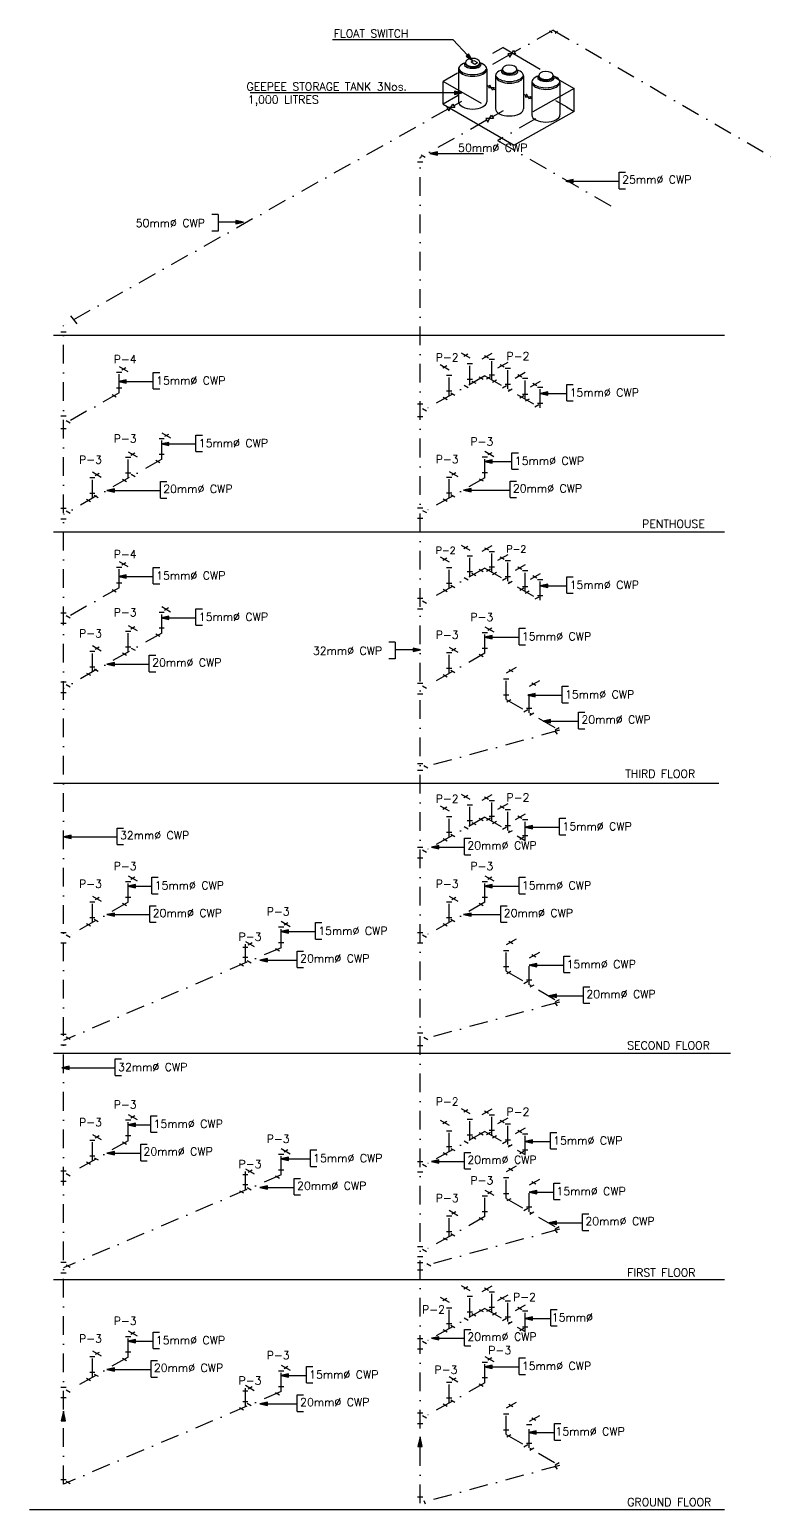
# Model space of a CAD drawing. Extents: x 3065113 to 6433189, y 628544 to 1322066.
# Drawn here: x 3171225 to 3185003, y 696964 to 724701 of the extents above; entities that cross this region are included whole.
import ezdxf

# ---------------------------------------------------------------- set-up
doc = ezdxf.new("R2010")
doc.units = 0
doc.header["$LTSCALE"] = 700
doc.header["$MEASUREMENT"] = 0
doc.linetypes.add('DASHDOT', pattern=[1, 0.5, -0.25, 0, -0.25])
for name, color, linetype in [('DRAINGE', 6, 'CONTINUOUS'), ('LINE', 7, 'CONTINUOUS'), ('PIPE', 4, 'CONTINUOUS'), ('W-SUPPLY', 4, 'DASHDOT'), ('WALLS', 7, 'CONTINUOUS'), ('WAT-TXT', 8, 'CONTINUOUS')]:
    doc.layers.add(name, color=color, linetype=linetype)
doc.styles.add('ROMANC', font='ROMANC', dxfattribs={"height": 0.2})

msp = doc.modelspace()

# ---------------------------------------------------------------- linework, layer by layer
at = {"layer": 'DRAINGE', "color": 4, "linetype": 'Continuous', "flags": 128}
for points in [[(3180264, 724249), (3180191, 724248), (3180228, 724185)], [(3180264, 724249), (3180300, 724313), (3180338, 724250)], [(3179882, 723613), (3179856, 723658), (3179830, 723613)], [(3179882, 723613), (3179933, 723614), (3179908, 723569)], [(3180572, 723444), (3180545, 723489), (3180520, 723444)], [(3180572, 723444), (3180623, 723445), (3180598, 723400)], [(3179124, 723242), (3179050, 723241), (3179088, 723178)], [(3179124, 723242), (3179160, 723306), (3179198, 723243)], [(3179851, 723033), (3179777, 723032), (3179815, 722969)], [(3179851, 723033), (3179886, 723098), (3179924, 723034)]]:
    msp.add_lwpolyline(points, close=True, dxfattribs=at)
at = {"layer": 'LINE', "color": 8}
for p, q in [((3180102, 724364), (3179902, 724251)), ((3180102, 724364), (3180797, 723962)), ((3179247, 723882), (3178977, 723730)), ((3178977, 723304), (3178977, 723730)), ((3179697, 723315), (3178977, 723730)), ((3181076, 723801), (3181433, 723595)), ((3179261, 723465), (3178977, 723304)), ((3181433, 723595), (3180661, 723160)), ((3181433, 723169), (3181433, 723595)), ((3178977, 723304), (3180308, 722536)), ((3181433, 723169), (3180308, 722536)), ((3181087, 723374), (3181297, 723253)), ((3181292, 723251), (3181433, 723169))]:
    msp.add_line(p, q, dxfattribs=at)
at = {"layer": 'PIPE', "color": 5}
for p, q in [((3179268, 723961), (3179268, 723348)), ((3179797, 723961), (3179797, 723877)), ((3179797, 723877), (3179797, 723848)), ((3179797, 723848), (3179797, 723736)), ((3179797, 723736), (3179797, 723348)), ((3179958, 723833), (3179958, 723219)), ((3180487, 723833), (3180487, 723749)), ((3180487, 723749), (3180487, 723720)), ((3180487, 723720), (3180487, 723608)), ((3180642, 723716), (3180642, 723102)), ((3181170, 723716), (3181170, 723631)), ((3180487, 723608), (3180487, 723219)), ((3181170, 723631), (3181170, 723602)), ((3181170, 723602), (3181170, 723490)), ((3181170, 723490), (3181170, 723102))]:
    msp.add_line(p, q, dxfattribs=at)
at = {"layer": 'PIPE', "color": 4, "ltscale": 9}
for p, q in [((3179797, 723663), (3179843, 723636)), ((3179881, 723614), (3179883, 723613)), ((3179921, 723592), (3179958, 723570)), ((3180487, 723494), (3180533, 723467)), ((3180571, 723445), (3180573, 723444)), ((3180611, 723423), (3180648, 723401))]:
    msp.add_line(p, q, dxfattribs=at)
at = {"layer": 'PIPE', "color": 5}
for centre, major_axis, ratio, start_param, end_param in [((3179533, 723961), (264, 0), 0.512621, 2.103928, 7.312599), ((3179533, 723992), (-264, 0), 0.512621, 0.11444, 3.027152), ((3179535, 724046), (-157, 2), 0.448193, -0.41742, 3.582908), ((3179534, 724086), (136, 0), 0.557083, 1.65053, 7.886602), ((3179534, 724071), (136, 0), 0.557083, 3.04138, 6.360453), ((3180223, 723833), (264, 0), 0.512621, 2.103928, 7.312599), ((3180225, 723918), (-157, 2), 0.448193, -0.41742, 3.582908), ((3180224, 723958), (136, 0), 0.557083, 1.65053, 7.886602), ((3180224, 723943), (136, 0), 0.557083, 3.04138, 6.360453), ((3180223, 723864), (-264, 0), 0.512621, 0.11444, 3.027152), ((3180906, 723716), (264, 0), 0.512621, 2.103928, 7.312599), ((3180906, 723746), (-264, 0), 0.512621, 0.11444, 3.027152), ((3180909, 723800), (-157, 2), 0.448193, -0.41742, 3.582908), ((3180907, 723841), (136, 0), 0.557083, 1.65053, 7.886602), ((3180907, 723826), (136, 0), 0.557083, 3.04138, 6.360453), ((3179533, 723347), (-264, 0), 0.512621, 0.006293, 3.1353), ((3180223, 723219), (-264, 0), 0.512621, 0.006293, 3.1353), ((3180906, 723103), (-264, 0), 0.512621, 0.006293, 3.1353)]:
    msp.add_ellipse(centre, major_axis=major_axis, ratio=ratio, start_param=start_param, end_param=end_param, dxfattribs=at)
at = {"layer": 'W-SUPPLY'}
for p, q in [((3181041, 724688), (3180319, 724282)), ((3180973, 724678), (3181022, 724649)), ((3181041, 724688), (3204158, 711341)), ((3181077, 724636), (3181121, 724673)), ((3180208, 724219), (3179817, 723999)), ((3179068, 723212), (3171860, 719156)), ((3179126, 723245), (3179120, 723242)), ((3179321, 723355), (3179179, 723275)), ((3180103, 723177), (3179905, 723066)), ((3179794, 723003), (3178547, 722302)), ((3180709, 723028), (3179999, 722623)), ((3179999, 722623), (3182160, 721376)), ((3180028, 722653), (3180052, 722639)), ((3180029, 722590), (3180050, 722610)), ((3178547, 697081), (3178547, 722302)), ((3178569, 722356), (3178643, 722313)), ((3178498, 722220), (3178597, 722220)), ((3171993, 719339), (3172109, 719188)), ((3171810, 719037), (3171910, 719037)), ((3171860, 697437), (3171860, 719156)), ((3178924, 718422), (3179089, 718327)), ((3179050, 718396), (3178975, 718353)), ((3179315, 718643), (3179480, 718547)), ((3179441, 718616), (3179367, 718573)), ((3179431, 718442), (3179530, 718442)), ((3179480, 718052), (3179480, 718547)), ((3179895, 718630), (3179705, 718523)), ((3179756, 718594), (3179831, 718551)), ((3179845, 718524), (3179945, 718524)), ((3179895, 718135), (3179895, 718630)), ((3180189, 718460), (3180000, 718353)), ((3180051, 718424), (3180125, 718381)), ((3180189, 717965), (3180189, 718460)), ((3172855, 718280), (3172954, 718280)), ((3172905, 717891), (3172905, 718386)), ((3172905, 718386), (3173070, 718291)), ((3173031, 718360), (3172956, 718316)), ((3179763, 718211), (3178547, 717527)), ((3179039, 718222), (3179139, 718222)), ((3179089, 717832), (3179089, 718327)), ((3179431, 718149), (3179530, 718149)), ((3179514, 718114), (3179589, 718071)), ((3179654, 718193), (3179729, 718150)), ((3179763, 718211), (3180801, 717612)), ((3179869, 718193), (3179794, 718150)), ((3179845, 718233), (3179945, 718233)), ((3179981, 718129), (3179906, 718085)), ((3180140, 718354), (3180239, 718354)), ((3180517, 718271), (3180327, 718164)), ((3180378, 718235), (3180453, 718192)), ((3180467, 718165), (3180567, 718165)), ((3180517, 717776), (3180517, 718271)), ((3172905, 717891), (3171860, 717303)), ((3172772, 717859), (3172846, 717816)), ((3172855, 717987), (3172954, 717987)), ((3179039, 717929), (3179139, 717929)), ((3179123, 717894), (3179198, 717851)), ((3179372, 718034), (3179447, 717991)), ((3180164, 718023), (3180089, 717980)), ((3180140, 718054), (3180239, 718054)), ((3180275, 717959), (3180200, 717915)), ((3180491, 717834), (3180416, 717791)), ((3180467, 717865), (3180567, 717865)), ((3180801, 718107), (3180611, 718000)), ((3180662, 718071), (3180737, 718028)), ((3180751, 718001), (3180851, 718001)), ((3180801, 717612), (3180801, 718107)), ((3178498, 717684), (3178597, 717684)), ((3178595, 717599), (3178670, 717556)), ((3178981, 717814), (3179055, 717771)), ((3180589, 717777), (3180515, 717734)), ((3180775, 717670), (3180700, 717627)), ((3180751, 717701), (3180851, 717701)), ((3171810, 717460), (3171910, 717460)), ((3171908, 717375), (3171983, 717332)), ((3178498, 717451), (3178597, 717451)), ((3171810, 717227), (3171910, 717227)), ((3173652, 717036), (3173751, 717036)), ((3173702, 716647), (3173702, 717142)), ((3173702, 717142), (3173867, 717047)), ((3173828, 717115), (3173753, 717072)), ((3173075, 716294), (3173075, 716789)), ((3173075, 716789), (3173240, 716694)), ((3173201, 716763), (3173126, 716720)), ((3173652, 716743), (3173751, 716743)), ((3179763, 716302), (3179763, 716797)), ((3179763, 716797), (3179928, 716702)), ((3179889, 716771), (3179814, 716728)), ((3173702, 716647), (3171860, 715610)), ((3173025, 716684), (3173125, 716684)), ((3173594, 716629), (3173668, 716585)), ((3179713, 716692), (3179812, 716692)), ((3172352, 716305), (3172451, 716305)), ((3172402, 715915), (3172402, 716410)), ((3172402, 716410), (3172566, 716315)), ((3172527, 716384), (3172453, 716340)), ((3172967, 716276), (3173042, 716233)), ((3173025, 716391), (3173125, 716391)), ((3173127, 716366), (3173202, 716323)), ((3179763, 716302), (3178547, 715618)), ((3179039, 716313), (3179139, 716313)), ((3179089, 715923), (3179089, 716418)), ((3179089, 716418), (3179254, 716323)), ((3179215, 716392), (3179140, 716348)), ((3179654, 716284), (3179729, 716241)), ((3179713, 716399), (3179812, 716399)), ((3172293, 715897), (3172368, 715854)), ((3172352, 716012), (3172451, 716012)), ((3172436, 715977), (3172510, 715934)), ((3178981, 715905), (3179055, 715862)), ((3179039, 716020), (3179139, 716020)), ((3179123, 715985), (3179198, 715942)), ((3171810, 715730), (3171910, 715730)), ((3171908, 715682), (3171983, 715639)), ((3178498, 715738), (3178597, 715738)), ((3178595, 715690), (3178670, 715647)), ((3171810, 715534), (3171910, 715534)), ((3178498, 715542), (3178597, 715542)), ((3178924, 714819), (3179089, 714723)), ((3179050, 714792), (3178975, 714749)), ((3179315, 715039), (3179480, 714944)), ((3179441, 715012), (3179367, 714969)), ((3179431, 714838), (3179530, 714838)), ((3179480, 714449), (3179480, 714944)), ((3179895, 715026), (3179705, 714919)), ((3179756, 714990), (3179831, 714947)), ((3179845, 714920), (3179945, 714920)), ((3179895, 714531), (3179895, 715026)), ((3180189, 714856), (3180000, 714749)), ((3180051, 714820), (3180125, 714777)), ((3180189, 714361), (3180189, 714856)), ((3172855, 714627), (3172954, 714627)), ((3172905, 714238), (3172905, 714732)), ((3172905, 714732), (3173070, 714637)), ((3173031, 714706), (3172956, 714663)), ((3179763, 714608), (3178547, 713923)), ((3179039, 714618), (3179139, 714618)), ((3179089, 714228), (3179089, 714723)), ((3179431, 714545), (3179530, 714545)), ((3179514, 714510), (3179589, 714467)), ((3179654, 714589), (3179729, 714546)), ((3179763, 714608), (3180801, 714008)), ((3179869, 714589), (3179794, 714546)), ((3179845, 714629), (3179945, 714629)), ((3179981, 714525), (3179906, 714482)), ((3180140, 714750), (3180239, 714750)), ((3180517, 714667), (3180327, 714560)), ((3180378, 714631), (3180453, 714588)), ((3180467, 714561), (3180567, 714561)), ((3180517, 714172), (3180517, 714667)), ((3172905, 714238), (3171860, 713649)), ((3172855, 714334), (3172954, 714334)), ((3179039, 714325), (3179139, 714325)), ((3179123, 714290), (3179198, 714247)), ((3179372, 714430), (3179447, 714387)), ((3180164, 714419), (3180089, 714376)), ((3180140, 714450), (3180239, 714450)), ((3180275, 714355), (3180200, 714312)), ((3180491, 714230), (3180416, 714187)), ((3180467, 714261), (3180567, 714261)), ((3180801, 714503), (3180611, 714396)), ((3180662, 714467), (3180737, 714424)), ((3180751, 714397), (3180851, 714397)), ((3180801, 714008), (3180801, 714503)), ((3172772, 714205), (3172846, 714162)), ((3178498, 714043), (3178597, 714043)), ((3178595, 713995), (3178670, 713952)), ((3178981, 714210), (3179055, 714167)), ((3180589, 714173), (3180515, 714130)), ((3180775, 714066), (3180700, 714023)), ((3180751, 714097), (3180851, 714097)), ((3171810, 713769), (3171910, 713769)), ((3171908, 713721), (3171983, 713678)), ((3173652, 713781), (3173751, 713781)), ((3173702, 713391), (3173702, 713886)), ((3173702, 713886), (3173867, 713791)), ((3173828, 713860), (3173753, 713816)), ((3178498, 713847), (3178597, 713847)), ((3171810, 713573), (3171910, 713573)), ((3173025, 713428), (3173125, 713428)), ((3173075, 713039), (3173075, 713533)), ((3173075, 713533), (3173240, 713438)), ((3173201, 713507), (3173126, 713464)), ((3173652, 713488), (3173751, 713488)), ((3179713, 713402), (3179812, 713402)), ((3179763, 713013), (3179763, 713507)), ((3179763, 713507), (3179928, 713412)), ((3179889, 713481), (3179814, 713438)), ((3173702, 713391), (3171860, 712354)), ((3172402, 712659), (3172402, 713154)), ((3172402, 713154), (3172566, 713059)), ((3172527, 713128), (3172453, 713085)), ((3173025, 713135), (3173125, 713135)), ((3173594, 713373), (3173668, 713330)), ((3179089, 712633), (3179089, 713128)), ((3179089, 713128), (3179254, 713033)), ((3172352, 713049), (3172451, 713049)), ((3172967, 713020), (3173042, 712977)), ((3173127, 713110), (3173202, 713067)), ((3179763, 713013), (3178547, 712328)), ((3179039, 713023), (3179139, 713023)), ((3179215, 713102), (3179140, 713059)), ((3179654, 712994), (3179729, 712951)), ((3179713, 713109), (3179812, 713109)), ((3172293, 712641), (3172368, 712598)), ((3172352, 712756), (3172451, 712756)), ((3172436, 712721), (3172510, 712678)), ((3178981, 712615), (3179055, 712572)), ((3179039, 712730), (3179139, 712730)), ((3179123, 712695), (3179198, 712652)), ((3180350, 712745), (3180161, 712639)), ((3180161, 712144), (3180161, 712639)), ((3180211, 712710), (3180286, 712667)), ((3171810, 712474), (3171910, 712474)), ((3171908, 712426), (3171983, 712383)), ((3178498, 712448), (3178597, 712448)), ((3178595, 712400), (3178670, 712357)), ((3180111, 712533), (3180210, 712533)), ((3180784, 712495), (3180595, 712388)), ((3180595, 711893), (3180595, 712388)), ((3180645, 712459), (3180720, 712416)), ((3171810, 712278), (3171910, 712278)), ((3178498, 712252), (3178597, 712252)), ((3180111, 712233), (3180210, 712233)), ((3180161, 712144), (3181160, 711567)), ((3180246, 712138), (3180172, 712094)), ((3180569, 711951), (3180494, 711908)), ((3180545, 711983), (3180644, 711983)), ((3180680, 711887), (3180606, 711844)), ((3181160, 711567), (3178547, 710857)), ((3181065, 711557), (3181116, 711497)), ((3181157, 711612), (3181082, 711569)), ((3178498, 710943), (3178597, 710943)), ((3178620, 710909), (3178695, 710865)), ((3178498, 710820), (3178597, 710820)), ((3179315, 710370), (3179480, 710275)), ((3179441, 710344), (3179367, 710301)), ((3179895, 710357), (3179705, 710251)), ((3179895, 709862), (3179895, 710357)), ((3178924, 710150), (3179089, 710055)), ((3179050, 710124), (3178975, 710080)), ((3179431, 710169), (3179530, 710169)), ((3179480, 709780), (3179480, 710275)), ((3179756, 710322), (3179831, 710279)), ((3179845, 710252), (3179945, 710252)), ((3180189, 710187), (3180000, 710081)), ((3180051, 710152), (3180125, 710109)), ((3180140, 710082), (3180239, 710082)), ((3180189, 709692), (3180189, 710187)), ((3179763, 709939), (3178547, 709255)), ((3179039, 709949), (3179139, 709949)), ((3179089, 709560), (3179089, 710055)), ((3179431, 709876), (3179530, 709876)), ((3179514, 709842), (3179589, 709799)), ((3179654, 709921), (3179729, 709877)), ((3179763, 709939), (3180517, 709503)), ((3179869, 709921), (3179794, 709877)), ((3179845, 709961), (3179945, 709961)), ((3179981, 709856), (3179906, 709813)), ((3180517, 709998), (3180327, 709892)), ((3180378, 709963), (3180453, 709920)), ((3180467, 709893), (3180567, 709893)), ((3180517, 709503), (3180517, 709998)), ((3178981, 709542), (3179055, 709498)), ((3179039, 709656), (3179139, 709656)), ((3179123, 709622), (3179198, 709579)), ((3179372, 709762), (3179447, 709719)), ((3180164, 709751), (3180089, 709707)), ((3180140, 709782), (3180239, 709782)), ((3180275, 709686), (3180200, 709643)), ((3180491, 709562), (3180416, 709518)), ((3180467, 709593), (3180567, 709593)), ((3178498, 709375), (3178597, 709375)), ((3178595, 709327), (3178670, 709283)), ((3178498, 709179), (3178597, 709179)), ((3173025, 708733), (3173125, 708733)), ((3173075, 708344), (3173075, 708839)), ((3173075, 708839), (3173240, 708744)), ((3173201, 708812), (3173126, 708769)), ((3179713, 708733), (3179812, 708733)), ((3179763, 708344), (3179763, 708839)), ((3179763, 708839), (3179928, 708744)), ((3179889, 708812), (3179814, 708769)), ((3172402, 707965), (3172402, 708460)), ((3172402, 708460), (3172566, 708364)), ((3172527, 708433), (3172453, 708390)), ((3173025, 708440), (3173125, 708440)), ((3179089, 707965), (3179089, 708460)), ((3179089, 708460), (3179254, 708364)), ((3179215, 708433), (3179140, 708390)), ((3179713, 708440), (3179812, 708440)), ((3173075, 708344), (3171860, 707660)), ((3172352, 708354), (3172451, 708354)), ((3172967, 708326), (3173042, 708282)), ((3179763, 708344), (3178547, 707660)), ((3179039, 708354), (3179139, 708354)), ((3179654, 708326), (3179729, 708282)), ((3172293, 707947), (3172368, 707903)), ((3172352, 708061), (3172451, 708061)), ((3172436, 708027), (3172510, 707984)), ((3175895, 707882), (3175994, 707882)), ((3175944, 707493), (3175944, 707988)), ((3175944, 707988), (3176109, 707893)), ((3176070, 707961), (3175996, 707918)), ((3178981, 707947), (3179055, 707903)), ((3179039, 708061), (3179139, 708061)), ((3179123, 708027), (3179198, 707984)), ((3171810, 707780), (3171910, 707780)), ((3171810, 707584), (3171910, 707584)), ((3171908, 707732), (3171983, 707688)), ((3175271, 707206), (3175271, 707609)), ((3175271, 707609), (3175436, 707514)), ((3175397, 707582), (3175322, 707539)), ((3175895, 707589), (3175994, 707589)), ((3178498, 707780), (3178597, 707780)), ((3178498, 707584), (3178597, 707584)), ((3178595, 707732), (3178670, 707688)), ((3180350, 707651), (3180161, 707545)), ((3180211, 707616), (3180286, 707573)), ((3175944, 707493), (3171860, 705755)), ((3175221, 707503), (3175320, 707503)), ((3175221, 707313), (3175320, 707313)), ((3175836, 707475), (3175911, 707432)), ((3180111, 707439), (3180210, 707439)), ((3180161, 707050), (3180161, 707545)), ((3180784, 707401), (3180595, 707294)), ((3180595, 706799), (3180595, 707294)), ((3180645, 707365), (3180720, 707322)), ((3175162, 707198), (3175237, 707155)), ((3175305, 707255), (3175379, 707212)), ((3180111, 707139), (3180210, 707139)), ((3180161, 707050), (3181160, 706473)), ((3180246, 707044), (3180172, 707000)), ((3180569, 706857), (3180494, 706814)), ((3180545, 706889), (3180644, 706889)), ((3180680, 706793), (3180606, 706750)), ((3181160, 706473), (3178547, 705763)), ((3181065, 706463), (3181116, 706403)), ((3181157, 706518), (3181082, 706475)), ((3171810, 705871), (3171910, 705871)), ((3171810, 705675), (3171910, 705675)), ((3171908, 705822), (3171983, 705779)), ((3178498, 705899), (3178597, 705899)), ((3178498, 705662), (3178597, 705662)), ((3178620, 705815), (3178695, 705771)), ((3173025, 704264), (3173125, 704264)), ((3173075, 703874), (3173075, 704369)), ((3173075, 704369), (3173240, 704274)), ((3173201, 704343), (3173126, 704300)), ((3178924, 704260), (3179089, 704165)), ((3179315, 704480), (3179480, 704385)), ((3179441, 704454), (3179367, 704411)), ((3179431, 704280), (3179530, 704280)), ((3179480, 703890), (3179480, 704385)), ((3179895, 704468), (3179705, 704361)), ((3179756, 704432), (3179831, 704389)), ((3179845, 704362), (3179945, 704362)), ((3179895, 703973), (3179895, 704468)), ((3180189, 704298), (3180000, 704191)), ((3180051, 704262), (3180125, 704219)), ((3180189, 703803), (3180189, 704298)), ((3172402, 703495), (3172402, 703990)), ((3172402, 703990), (3172566, 703895)), ((3173025, 703971), (3173125, 703971)), ((3179763, 704049), (3178547, 703365)), ((3179050, 704234), (3178975, 704191)), ((3179039, 704059), (3179139, 704059)), ((3179089, 703670), (3179089, 704165)), ((3179431, 703987), (3179530, 703987)), ((3179654, 704031), (3179729, 703988)), ((3179763, 704049), (3180517, 703614)), ((3179869, 704031), (3179794, 703988)), ((3179845, 704071), (3179945, 704071)), ((3179981, 703966), (3179906, 703923)), ((3180140, 704192), (3180239, 704192)), ((3180517, 704109), (3180327, 704002)), ((3180378, 704073), (3180453, 704030)), ((3180467, 704003), (3180567, 704003)), ((3180517, 703614), (3180517, 704109)), ((3173075, 703874), (3171860, 703190)), ((3172352, 703885), (3172451, 703885)), ((3172527, 703964), (3172453, 703920)), ((3172967, 703856), (3173042, 703813)), ((3175944, 703233), (3175944, 703727)), ((3175944, 703727), (3176109, 703632)), ((3176070, 703701), (3175996, 703658)), ((3179039, 703766), (3179139, 703766)), ((3179123, 703732), (3179198, 703689)), ((3179372, 703872), (3179447, 703829)), ((3179514, 703952), (3179589, 703909)), ((3180164, 703861), (3180089, 703818)), ((3180140, 703892), (3180239, 703892)), ((3180275, 703796), (3180200, 703753)), ((3180467, 703703), (3180567, 703703)), ((3172293, 703477), (3172368, 703434)), ((3172352, 703592), (3172451, 703592)), ((3172436, 703557), (3172510, 703514)), ((3175895, 703622), (3175994, 703622)), ((3178498, 703485), (3178597, 703485)), ((3178595, 703437), (3178670, 703394)), ((3178981, 703652), (3179055, 703609)), ((3180491, 703672), (3180416, 703629)), ((3171810, 703310), (3171910, 703310)), ((3175944, 703233), (3171860, 701494)), ((3171908, 703262), (3171983, 703219)), ((3175221, 703243), (3175320, 703243)), ((3175271, 702946), (3175271, 703348)), ((3175271, 703348), (3175436, 703253)), ((3175397, 703322), (3175322, 703279)), ((3175836, 703214), (3175911, 703171)), ((3175895, 703329), (3175994, 703329)), ((3178498, 703289), (3178597, 703289)), ((3180111, 703184), (3180210, 703184)), ((3180350, 703396), (3180161, 703289)), ((3180161, 702794), (3180161, 703289)), ((3180211, 703360), (3180286, 703317)), ((3180784, 703145), (3180595, 703039)), ((3171810, 703114), (3171910, 703114)), ((3175162, 702938), (3175237, 702895)), ((3175221, 703053), (3175320, 703053)), ((3175305, 702999), (3175379, 702956)), ((3179763, 702454), (3179763, 702949)), ((3179763, 702949), (3179928, 702854)), ((3179889, 702922), (3179814, 702879)), ((3180111, 702884), (3180210, 702884)), ((3180595, 702544), (3180595, 703039)), ((3180645, 703110), (3180720, 703067)), ((3179713, 702843), (3179812, 702843)), ((3180161, 702794), (3181160, 702217)), ((3180246, 702788), (3180172, 702745)), ((3180569, 702602), (3180494, 702559)), ((3180545, 702633), (3180644, 702633)), ((3179763, 702454), (3178547, 701770)), ((3179039, 702464), (3179139, 702464)), ((3179089, 702075), (3179089, 702570)), ((3179089, 702570), (3179254, 702475)), ((3179215, 702543), (3179140, 702500)), ((3179654, 702436), (3179729, 702393)), ((3179713, 702550), (3179812, 702550)), ((3180680, 702537), (3180606, 702494)), ((3181160, 702217), (3178547, 701507)), ((3178981, 702057), (3179055, 702014)), ((3179039, 702171), (3179139, 702171)), ((3179123, 702137), (3179198, 702094)), ((3181065, 702208), (3181116, 702148)), ((3181157, 702262), (3181082, 702219)), ((3178498, 701890), (3178597, 701890)), ((3178595, 701842), (3178670, 701799)), ((3171810, 701596), (3171910, 701596)), ((3171908, 701547), (3171983, 701504)), ((3178498, 701702), (3178597, 701702)), ((3178498, 701593), (3178597, 701593)), ((3178674, 701574), (3178749, 701531)), ((3171810, 701400), (3171910, 701400)), ((3178498, 701457), (3178597, 701457)), ((3178924, 700943), (3179089, 700848)), ((3179050, 700917), (3178975, 700874)), ((3179315, 701164), (3179480, 701068)), ((3179441, 701137), (3179367, 701094)), ((3179431, 700963), (3179530, 700963)), ((3179480, 700574), (3179480, 701068)), ((3179895, 701151), (3179705, 701044)), ((3179756, 701115), (3179831, 701072)), ((3179845, 701045), (3179945, 701045)), ((3179895, 700656), (3179895, 701151)), ((3180189, 700981), (3180000, 700874)), ((3180051, 700945), (3180125, 700902)), ((3180189, 700486), (3180189, 700981)), ((3179763, 700732), (3178547, 700048)), ((3179039, 700743), (3179139, 700743)), ((3179089, 700353), (3179089, 700848)), ((3179431, 700670), (3179530, 700670)), ((3179514, 700635), (3179589, 700592)), ((3179654, 700714), (3179729, 700671)), ((3179763, 700732), (3180517, 700297)), ((3179869, 700714), (3179794, 700671)), ((3179845, 700754), (3179945, 700754)), ((3179981, 700650), (3179906, 700606)), ((3180140, 700875), (3180239, 700875)), ((3180517, 700792), (3180327, 700685)), ((3180378, 700756), (3180453, 700713)), ((3180467, 700686), (3180567, 700686)), ((3180517, 700297), (3180517, 700792)), ((3179039, 700450), (3179139, 700450)), ((3179123, 700415), (3179198, 700372)), ((3179372, 700555), (3179447, 700512)), ((3180164, 700544), (3180089, 700501)), ((3180140, 700575), (3180239, 700575)), ((3180275, 700480), (3180200, 700436)), ((3180467, 700386), (3180567, 700386)), ((3173025, 700208), (3173125, 700208)), ((3173075, 699819), (3173075, 700314)), ((3173075, 700314), (3173240, 700219)), ((3173201, 700287), (3173126, 700244)), ((3178498, 700168), (3178597, 700168)), ((3178595, 700120), (3178670, 700077)), ((3178981, 700335), (3179055, 700292)), ((3180491, 700355), (3180416, 700312)), ((3173075, 699819), (3171860, 699135)), ((3172352, 699829), (3172451, 699829)), ((3172402, 699440), (3172402, 699935)), ((3172402, 699935), (3172566, 699840)), ((3172527, 699908), (3172453, 699865)), ((3173025, 699915), (3173125, 699915)), ((3178498, 699972), (3178597, 699972)), ((3179763, 699337), (3179763, 699832)), ((3179763, 699832), (3179928, 699737)), ((3179889, 699806), (3179814, 699763)), ((3172352, 699536), (3172451, 699536)), ((3172967, 699801), (3173042, 699758)), ((3175895, 699564), (3175994, 699564)), ((3175944, 699175), (3175944, 699670)), ((3175944, 699670), (3176109, 699575)), ((3176070, 699643), (3175996, 699600)), ((3179713, 699727), (3179812, 699727)), ((3171810, 699255), (3171910, 699255)), ((3172293, 699422), (3172368, 699379)), ((3172436, 699502), (3172510, 699459)), ((3175271, 698888), (3175271, 699291)), ((3175271, 699291), (3175436, 699195)), ((3175397, 699264), (3175322, 699221)), ((3175895, 699271), (3175994, 699271)), ((3179763, 699337), (3178547, 698653)), ((3179039, 699348), (3179139, 699348)), ((3179089, 698958), (3179089, 699453)), ((3179089, 699453), (3179254, 699358)), ((3179215, 699427), (3179140, 699384)), ((3179654, 699319), (3179729, 699276)), ((3179713, 699434), (3179812, 699434)), ((3171810, 699059), (3171910, 699059)), ((3175944, 699175), (3171860, 697437)), ((3171908, 699207), (3171983, 699164)), ((3175221, 699185), (3175320, 699185)), ((3175221, 698988), (3175320, 698988)), ((3175836, 699157), (3175911, 699114)), ((3179039, 699055), (3179139, 699055)), ((3179123, 699020), (3179198, 698977)), ((3175162, 698873), (3175237, 698830)), ((3175305, 698953), (3175379, 698910)), ((3178498, 698773), (3178597, 698773)), ((3178595, 698725), (3178670, 698682)), ((3178981, 698940), (3179055, 698897)), ((3180111, 698757), (3180210, 698757)), ((3180350, 698969), (3180161, 698863)), ((3180161, 698368), (3180161, 698863)), ((3180211, 698934), (3180286, 698891)), ((3180784, 698719), (3180595, 698612)), ((3178498, 698577), (3178597, 698577)), ((3180111, 698457), (3180210, 698457)), ((3180545, 698555), (3180644, 698555)), ((3180595, 698117), (3180595, 698612)), ((3180645, 698683), (3180720, 698640)), ((3180161, 698368), (3181160, 697790)), ((3180246, 698361), (3180172, 698318)), ((3180569, 698175), (3180494, 698132)), ((3180545, 698207), (3180644, 698207)), ((3180680, 698111), (3180606, 698068)), ((3181160, 697790), (3178547, 697081)), ((3181065, 697781), (3181116, 697721)), ((3181157, 697835), (3181082, 697792)), ((3171810, 697526), (3171910, 697526)), ((3171908, 697493), (3171983, 697450)), ((3178498, 697201), (3178597, 697201)), ((3178614, 697131), (3178642, 697067))]:
    msp.add_line(p, q, dxfattribs=at)
for points in [[(3171860, 698806), (3171819, 698624), (3171900, 698624)], [(3178547, 698324), (3178507, 698142), (3178587, 698142)]]:
    msp.add_lwpolyline(points, close=True, dxfattribs=at)
for points in [[(3171819, 698624), (3171900, 698624), (3171860, 698806)], [(3178507, 698142), (3178587, 698142), (3178547, 698324)]]:
    msp.add_solid(points, dxfattribs=at)
at = {"layer": 'WALLS'}
for p, q in [((3179502, 724096), (3179552, 724124)), ((3179502, 724096), (3179572, 724055)), ((3179552, 724124), (3179623, 724084)), ((3179572, 724055), (3179623, 724084))]:
    msp.add_line(p, q, dxfattribs=at)
at = {"layer": 'WAT-TXT', "color": 7}
for p, q in [((3179168, 724509), (3176902, 724509)), ((3179434, 724224), (3179168, 724509)), ((3179192, 723515), (3175360, 723515)), ((3178873, 722381), (3179736, 722381)), ((3182282, 721717), (3182282, 722027)), ((3182282, 722027), (3182401, 722027)), ((3181419, 721859), (3182282, 721859)), ((3182282, 721717), (3182401, 721717)), ((3174760, 721233), (3174641, 721233)), ((3174760, 721233), (3174760, 720923)), ((3174760, 720923), (3174641, 720923)), ((3175094, 721091), (3174760, 721091)), ((3171675, 718974), (3184257, 718974)), ((3173545, 717965), (3173545, 718275)), ((3173545, 718275), (3173664, 718275)), ((3173038, 718107), (3173545, 718107)), ((3173545, 717965), (3173664, 717965)), ((3180942, 717882), (3181297, 717882)), ((3181297, 717740), (3181297, 718050)), ((3181297, 718050), (3181416, 718050)), ((3181297, 717740), (3181416, 717740)), ((3174345, 716792), (3174345, 717102)), ((3174345, 717102), (3174464, 717102)), ((3173838, 716934), (3174345, 716934)), ((3174345, 716792), (3174464, 716792)), ((3180270, 716461), (3180270, 716771)), ((3180270, 716771), (3180389, 716771)), ((3179896, 716603), (3180270, 716603)), ((3180270, 716461), (3180389, 716461)), ((3173678, 715920), (3173678, 716230)), ((3173678, 716230), (3173797, 716230)), ((3180233, 715928), (3180233, 716238)), ((3180233, 716238), (3180352, 716238)), ((3172814, 716062), (3173678, 716062)), ((3173678, 715920), (3173797, 715920)), ((3179502, 716070), (3180233, 716070)), ((3180233, 715928), (3180352, 715928)), ((3171675, 715290), (3184257, 715290)), ((3173545, 714311), (3173545, 714621)), ((3173545, 714621), (3173664, 714621)), ((3173038, 714453), (3173545, 714453)), ((3173545, 714311), (3173664, 714311)), ((3180942, 714278), (3181297, 714278)), ((3181297, 714136), (3181297, 714446)), ((3181297, 714446), (3181416, 714446)), ((3181297, 714136), (3181416, 714136)), ((3173838, 713678), (3174345, 713678)), ((3174345, 713536), (3174345, 713846)), ((3174345, 713846), (3174464, 713846)), ((3174345, 713536), (3174464, 713536)), ((3180402, 713171), (3180402, 713481)), ((3180402, 713481), (3180521, 713481)), ((3178081, 713217), (3177962, 713217)), ((3178081, 713217), (3178081, 712907)), ((3179896, 713313), (3180402, 713313)), ((3180402, 713171), (3180521, 713171)), ((3173470, 712664), (3173470, 712974)), ((3173470, 712974), (3173589, 712974)), ((3178081, 712907), (3177962, 712907)), ((3178415, 713075), (3178081, 713075)), ((3172814, 712806), (3173470, 712806)), ((3173470, 712664), (3173589, 712664)), ((3181211, 712083), (3181211, 712393)), ((3181211, 712393), (3181330, 712393)), ((3180704, 712225), (3181211, 712225)), ((3181211, 712083), (3181330, 712083)), ((3180995, 711738), (3181518, 711738)), ((3181518, 711596), (3181518, 711906)), ((3181518, 711906), (3181637, 711906)), ((3181518, 711596), (3181637, 711596)), ((3171675, 710578), (3184147, 710578)), ((3181163, 709610), (3181163, 709920)), ((3181163, 709920), (3181282, 709920)), ((3172003, 709568), (3172867, 709568)), ((3172867, 709426), (3172867, 709736)), ((3172867, 709736), (3172986, 709736)), ((3179379, 709236), (3179379, 709546)), ((3179379, 709546), (3179498, 709546)), ((3180657, 709752), (3181163, 709752)), ((3181163, 709610), (3181282, 709610)), ((3172867, 709426), (3172986, 709426)), ((3178901, 709378), (3179379, 709378)), ((3179379, 709236), (3179498, 709236)), ((3173518, 708503), (3173518, 708813)), ((3173518, 708813), (3173637, 708813)), ((3180402, 708503), (3180402, 708813)), ((3180402, 708813), (3180521, 708813)), ((3173208, 708645), (3173518, 708645)), ((3173518, 708503), (3173637, 708503)), ((3179896, 708645), (3180402, 708645)), ((3180402, 708503), (3180521, 708503)), ((3173481, 707970), (3173481, 708280)), ((3173481, 708280), (3173600, 708280)), ((3180063, 707970), (3180063, 708280)), ((3180063, 708280), (3180182, 708280)), ((3172814, 708112), (3173481, 708112)), ((3173481, 707970), (3173600, 707970)), ((3176584, 707652), (3176584, 707962)), ((3176584, 707962), (3176703, 707962)), ((3179502, 708112), (3180063, 708112)), ((3180063, 707970), (3180182, 707970)), ((3176077, 707794), (3176584, 707794)), ((3176584, 707652), (3176703, 707652)), ((3176244, 707119), (3176244, 707429)), ((3176244, 707429), (3176363, 707429)), ((3181241, 707026), (3181241, 707336)), ((3181241, 707336), (3181360, 707336)), ((3175683, 707261), (3176244, 707261)), ((3176244, 707119), (3176363, 707119)), ((3180734, 707168), (3181241, 707168)), ((3181241, 707026), (3181360, 707026)), ((3181611, 706450), (3181611, 706760)), ((3181611, 706760), (3181730, 706760)), ((3181107, 706592), (3181611, 706592)), ((3181611, 706450), (3181730, 706450)), ((3171675, 705517), (3184364, 705517)), ((3172832, 705099), (3172832, 705409)), ((3172832, 705409), (3172951, 705409)), ((3171968, 705241), (3172832, 705241)), ((3172832, 705099), (3172951, 705099)), ((3173496, 704033), (3173496, 704343)), ((3173496, 704343), (3173615, 704343)), ((3173208, 704175), (3173496, 704175)), ((3173496, 704033), (3173615, 704033)), ((3180990, 703720), (3180990, 704030)), ((3180990, 704030), (3181109, 704030)), ((3173308, 703500), (3173308, 703810)), ((3173308, 703810), (3173427, 703810)), ((3176489, 703391), (3176489, 703701)), ((3176489, 703701), (3176608, 703701)), ((3180657, 703862), (3180990, 703862)), ((3180990, 703720), (3181109, 703720)), ((3172814, 703642), (3173308, 703642)), ((3173308, 703500), (3173427, 703500)), ((3176077, 703533), (3176489, 703533)), ((3178901, 703488), (3179379, 703488)), ((3179379, 703346), (3179379, 703656)), ((3179379, 703656), (3179498, 703656)), ((3176188, 702858), (3176188, 703168)), ((3176188, 703168), (3176307, 703168)), ((3176489, 703391), (3176608, 703391)), ((3179379, 703346), (3179498, 703346)), ((3175683, 703000), (3176188, 703000)), ((3176188, 702858), (3176307, 702858)), ((3180734, 702912), (3181052, 702912)), ((3181052, 702770), (3181052, 703080)), ((3181052, 703080), (3181171, 703080)), ((3181052, 702770), (3181171, 702770)), ((3181107, 702336), (3181592, 702336)), ((3181592, 702194), (3181592, 702504)), ((3181592, 702504), (3181711, 702504)), ((3181592, 702194), (3181711, 702194)), ((3171675, 701271), (3184257, 701271)), ((3180996, 700403), (3180996, 700713)), ((3180996, 700713), (3181115, 700713)), ((3180657, 700545), (3180996, 700545)), ((3180996, 700403), (3181115, 700403)), ((3173208, 700120), (3173540, 700120)), ((3173540, 699978), (3173540, 700288)), ((3173540, 700288), (3173659, 700288)), ((3178901, 700171), (3179379, 700171)), ((3179379, 700029), (3179379, 700339)), ((3179379, 700339), (3179498, 700339)), ((3173540, 699978), (3173659, 699978)), ((3179379, 700029), (3179498, 700029)), ((3180402, 699496), (3180402, 699806)), ((3180402, 699806), (3180521, 699806)), ((3172814, 699587), (3173503, 699587)), ((3173503, 699445), (3173503, 699755)), ((3173503, 699755), (3173622, 699755)), ((3176414, 699334), (3176414, 699644)), ((3176414, 699644), (3176533, 699644)), ((3179896, 699638), (3180402, 699638)), ((3173503, 699445), (3173622, 699445)), ((3176077, 699476), (3176414, 699476)), ((3176414, 699334), (3176533, 699334)), ((3180402, 699496), (3180521, 699496)), ((3176244, 698801), (3176244, 699111)), ((3176244, 699111), (3176363, 699111)), ((3175683, 698943), (3176244, 698943)), ((3176244, 698801), (3176363, 698801)), ((3181066, 698265), (3181066, 698575)), ((3181066, 698575), (3181185, 698575)), ((3180726, 698407), (3181066, 698407)), ((3181066, 698265), (3181185, 698265)), ((3171225, 696964), (3184257, 696964)), ((3171225, 696964), (3184257, 696964))]:
    msp.add_line(p, q, dxfattribs=at)
for points in [[(3179530, 724122), (3179457, 724245), (3179411, 724203)], [(3179332, 723515), (3179192, 723546), (3179192, 723484)], [(3178732, 722381), (3178873, 722350), (3178873, 722412)], [(3181278, 721859), (3181419, 721828), (3181419, 721890)], [(3175234, 721091), (3175094, 721122), (3175094, 721060)], [(3172898, 718107), (3173038, 718076), (3173038, 718138)], [(3180801, 717882), (3180942, 717851), (3180942, 717913)], [(3173698, 716934), (3173838, 716903), (3173838, 716965)], [(3179755, 716603), (3179896, 716572), (3179896, 716634)], [(3172674, 716062), (3172814, 716031), (3172814, 716093)], [(3179361, 716070), (3179502, 716039), (3179502, 716101)], [(3172898, 714453), (3173038, 714422), (3173038, 714484)], [(3180801, 714278), (3180942, 714247), (3180942, 714309)], [(3173698, 713678), (3173838, 713647), (3173838, 713709)], [(3179755, 713313), (3179896, 713282), (3179896, 713344)], [(3178556, 713075), (3178415, 713106), (3178415, 713044)], [(3172674, 712806), (3172814, 712775), (3172814, 712837)], [(3180564, 712225), (3180704, 712194), (3180704, 712256)], [(3180855, 711738), (3180995, 711707), (3180995, 711768)], [(3171863, 709568), (3172003, 709537), (3172003, 709599)], [(3180516, 709752), (3180657, 709721), (3180657, 709783)], [(3178760, 709378), (3178901, 709347), (3178901, 709409)], [(3173068, 708645), (3173208, 708614), (3173208, 708676)], [(3179755, 708645), (3179896, 708614), (3179896, 708676)], [(3172674, 708112), (3172814, 708081), (3172814, 708143)], [(3179361, 708112), (3179502, 708081), (3179502, 708143)], [(3175937, 707794), (3176077, 707763), (3176077, 707825)], [(3175543, 707261), (3175683, 707230), (3175683, 707292)], [(3180594, 707168), (3180734, 707137), (3180734, 707199)], [(3180967, 706592), (3181107, 706561), (3181107, 706623)], [(3171828, 705241), (3171968, 705210), (3171968, 705272)], [(3173068, 704175), (3173208, 704144), (3173208, 704206)], [(3180516, 703862), (3180657, 703831), (3180657, 703893)], [(3172674, 703642), (3172814, 703611), (3172814, 703673)], [(3175937, 703533), (3176077, 703502), (3176077, 703564)], [(3178760, 703488), (3178901, 703457), (3178901, 703519)], [(3175543, 703000), (3175683, 702969), (3175683, 703031)], [(3180594, 702912), (3180734, 702881), (3180734, 702943)], [(3180967, 702336), (3181107, 702305), (3181107, 702367)], [(3180516, 700545), (3180657, 700514), (3180657, 700576)], [(3173068, 700120), (3173208, 700089), (3173208, 700151)], [(3178760, 700171), (3178901, 700140), (3178901, 700202)], [(3172674, 699587), (3172814, 699556), (3172814, 699618)], [(3179755, 699638), (3179896, 699607), (3179896, 699669)], [(3175937, 699476), (3176077, 699445), (3176077, 699507)], [(3175543, 698943), (3175683, 698912), (3175683, 698974)], [(3180586, 698407), (3180726, 698376), (3180726, 698438)]]:
    msp.add_lwpolyline(points, close=True, dxfattribs=at)
for points in [[(3179457, 724245), (3179411, 724203), (3179530, 724122)], [(3179192, 723546), (3179192, 723484), (3179332, 723515)], [(3178873, 722350), (3178873, 722412), (3178732, 722381)], [(3181419, 721828), (3181419, 721890), (3181278, 721859)], [(3175094, 721122), (3175094, 721060), (3175234, 721091)], [(3173038, 718076), (3173038, 718138), (3172898, 718107)], [(3180942, 717851), (3180942, 717913), (3180801, 717882)], [(3173838, 716903), (3173838, 716965), (3173698, 716934)], [(3179896, 716572), (3179896, 716634), (3179755, 716603)], [(3172814, 716031), (3172814, 716093), (3172674, 716062)], [(3179502, 716039), (3179502, 716101), (3179361, 716070)], [(3173038, 714422), (3173038, 714484), (3172898, 714453)], [(3180942, 714247), (3180942, 714309), (3180801, 714278)], [(3173838, 713647), (3173838, 713709), (3173698, 713678)], [(3179896, 713282), (3179896, 713344), (3179755, 713313)], [(3178415, 713106), (3178415, 713044), (3178556, 713075)], [(3172814, 712775), (3172814, 712837), (3172674, 712806)], [(3180704, 712194), (3180704, 712256), (3180564, 712225)], [(3180995, 711707), (3180995, 711768), (3180855, 711738)], [(3172003, 709537), (3172003, 709599), (3171863, 709568)], [(3180657, 709721), (3180657, 709783), (3180516, 709752)], [(3178901, 709347), (3178901, 709409), (3178760, 709378)], [(3173208, 708614), (3173208, 708676), (3173068, 708645)], [(3179896, 708614), (3179896, 708676), (3179755, 708645)], [(3172814, 708081), (3172814, 708143), (3172674, 708112)], [(3179502, 708081), (3179502, 708143), (3179361, 708112)], [(3176077, 707763), (3176077, 707825), (3175937, 707794)], [(3175683, 707230), (3175683, 707292), (3175543, 707261)], [(3180734, 707137), (3180734, 707199), (3180594, 707168)], [(3181107, 706561), (3181107, 706623), (3180967, 706592)], [(3171968, 705210), (3171968, 705272), (3171828, 705241)], [(3173208, 704144), (3173208, 704206), (3173068, 704175)], [(3180657, 703831), (3180657, 703893), (3180516, 703862)], [(3172814, 703611), (3172814, 703673), (3172674, 703642)], [(3176077, 703502), (3176077, 703564), (3175937, 703533)], [(3178901, 703457), (3178901, 703519), (3178760, 703488)], [(3175683, 702969), (3175683, 703031), (3175543, 703000)], [(3180734, 702881), (3180734, 702943), (3180594, 702912)], [(3181107, 702305), (3181107, 702367), (3180967, 702336)], [(3180657, 700514), (3180657, 700576), (3180516, 700545)], [(3173208, 700089), (3173208, 700151), (3173068, 700120)], [(3178901, 700140), (3178901, 700202), (3178760, 700171)], [(3172814, 699556), (3172814, 699618), (3172674, 699587)], [(3179896, 699607), (3179896, 699669), (3179755, 699638)], [(3176077, 699445), (3176077, 699507), (3175937, 699476)], [(3175683, 698912), (3175683, 698974), (3175543, 698943)], [(3180726, 698376), (3180726, 698438), (3180586, 698407)]]:
    msp.add_solid(points, dxfattribs=at)

# ---------------------------------------------------------------- texts
at = {"layer": 'WAT-TXT', "color": 7, "style": 'ROMANC'}
for s, height, p in [('FLOAT SWITCH', 150, (3176927, 724551)), ('GEEPEE STORAGE TANK 3Nos.', 150, (3175292, 723558)), ('1,000 LITRES', 150, (3175316, 723315)), ('50mm%%c CWP', 150, (3179260, 722411)), ('25mm%%c CWP', 150, (3182336, 721815)), ('50mm%%c CWP', 150, (3173215, 721001)), ('P-4', 150, (3172802, 718447)), ('P-2', 150, (3178839, 718482)), ('P-2', 150, (3180166, 718504)), ('15mm%%c CWP', 150, (3173598, 718047)), ('15mm%%c CWP', 150, (3181351, 717822)), ('P-3', 150, (3172802, 716959)), ('15mm%%c CWP', 150, (3174398, 716874)), ('P-3', 150, (3179490, 716905)), ('P-3', 150, (3178839, 716573)), ('P-3', 150, (3172151, 716565)), ('15mm%%c CWP', 150, (3180324, 716543)), ('20mm%%c CWP', 150, (3173731, 716018)), ('20mm%%c CWP', 150, (3180287, 716026)), ('PENTHOUSE', 150, (3182710, 715362)), ('P-4', 150, (3172802, 714793)), ('P-2', 130, (3178839, 714878)), ('P-2', 130, (3180166, 714900)), ('15mm%%c CWP', 150, (3173598, 714393)), ('15mm%%c CWP', 150, (3181351, 714218)), ('P-3', 150, (3172802, 713703)), ('15mm%%c CWP', 150, (3174398, 713618)), ('P-3', 150, (3179490, 713615)), ('P-3', 150, (3172151, 713309)), ('P-3', 150, (3178839, 713283)), ('15mm%%c CWP', 150, (3180456, 713253)), ('32mm%%c CWP', 150, (3176537, 712984)), ('20mm%%c CWP', 150, (3173524, 712762)), ('15mm%%c CWP', 150, (3181264, 712165)), ('20mm%%c CWP', 150, (3181572, 711693)), ('THIRD FLOOR', 150, (3182394, 710678)), ('P-2', 150, (3178839, 710210)), ('P-2', 150, (3180166, 710232)), ('15mm%%c CWP', 150, (3181217, 709692)), ('32mm%%c CWP', 150, (3172920, 709524)), ('20mm%%c CWP', 150, (3179433, 709334)), ('P-3', 150, (3172802, 708947)), ('P-3', 150, (3179490, 708947)), ('P-3', 150, (3172151, 708615)), ('15mm%%c CWP', 150, (3173571, 708585)), ('P-3', 150, (3178839, 708615)), ('15mm%%c CWP', 150, (3180456, 708585)), ('20mm%%c CWP', 150, (3173534, 708068)), ('P-3', 150, (3175671, 708096)), ('20mm%%c CWP', 150, (3180116, 708068)), ('15mm%%c CWP', 150, (3176638, 707734)), ('P-3', 150, (3175142, 707623)), ('20mm%%c CWP', 150, (3176298, 707217)), ('15mm%%c CWP', 150, (3181294, 707108)), ('20mm%%c CWP', 150, (3181665, 706548)), ('SECOND FLOOR', 150, (3182431, 705586)), ('32mm%%c CWP', 150, (3172885, 705181)), ('P-3', 150, (3172802, 704477)), ('P-2', 150, (3178839, 704533)), ('P-3', 150, (3172151, 704145)), ('15mm%%c CWP', 150, (3173550, 704115)), ('P-2', 150, (3180166, 704342)), ('P-3', 150, (3175671, 703835)), ('20mm%%c CWP', 150, (3173361, 703598)), ('15mm%%c CWP', 150, (3181043, 703802)), ('P-3', 150, (3175142, 703362)), ('15mm%%c CWP', 150, (3176543, 703473)), ('20mm%%c CWP', 150, (3179433, 703444)), ('P-3', 150, (3179490, 703057)), ('20mm%%c CWP', 150, (3176241, 702956)), ('P-3', 150, (3178839, 702725)), ('15mm%%c CWP', 150, (3181105, 702852)), ('20mm%%c CWP', 150, (3181646, 702292)), ('FIRST FLOOR', 150, (3182431, 701328)), ('P-2', 150, (3180289, 700869)), ('P-2', 150, (3178583, 700636)), ('15mm%%c  ', 150, (3181016, 700488)), ('P-3', 150, (3172802, 700422)), ('P-3', 150, (3172151, 700090)), ('15mm%%c CWP', 150, (3173593, 700060)), ('20mm%%c CWP', 150, (3179433, 700127)), ('P-3', 150, (3175671, 699778)), ('P-3', 150, (3179824, 699872)), ('20mm%%c CWP', 150, (3173556, 699543)), ('15mm%%c CWP', 150, (3176467, 699416)), ('P-3', 150, (3178816, 699507)), ('15mm%%c CWP', 150, (3180456, 699578)), ('P-3', 150, (3175142, 699304)), ('20mm%%c CWP', 150, (3176298, 698899)), ('15mm%%c CWP', 150, (3181086, 698350)), ('GROUND FLOOR', 150, (3182431, 697026))]:
    msp.add_text(s, height=height, dxfattribs=at).set_placement(p)

doc.saveas('drawing.dxf')
